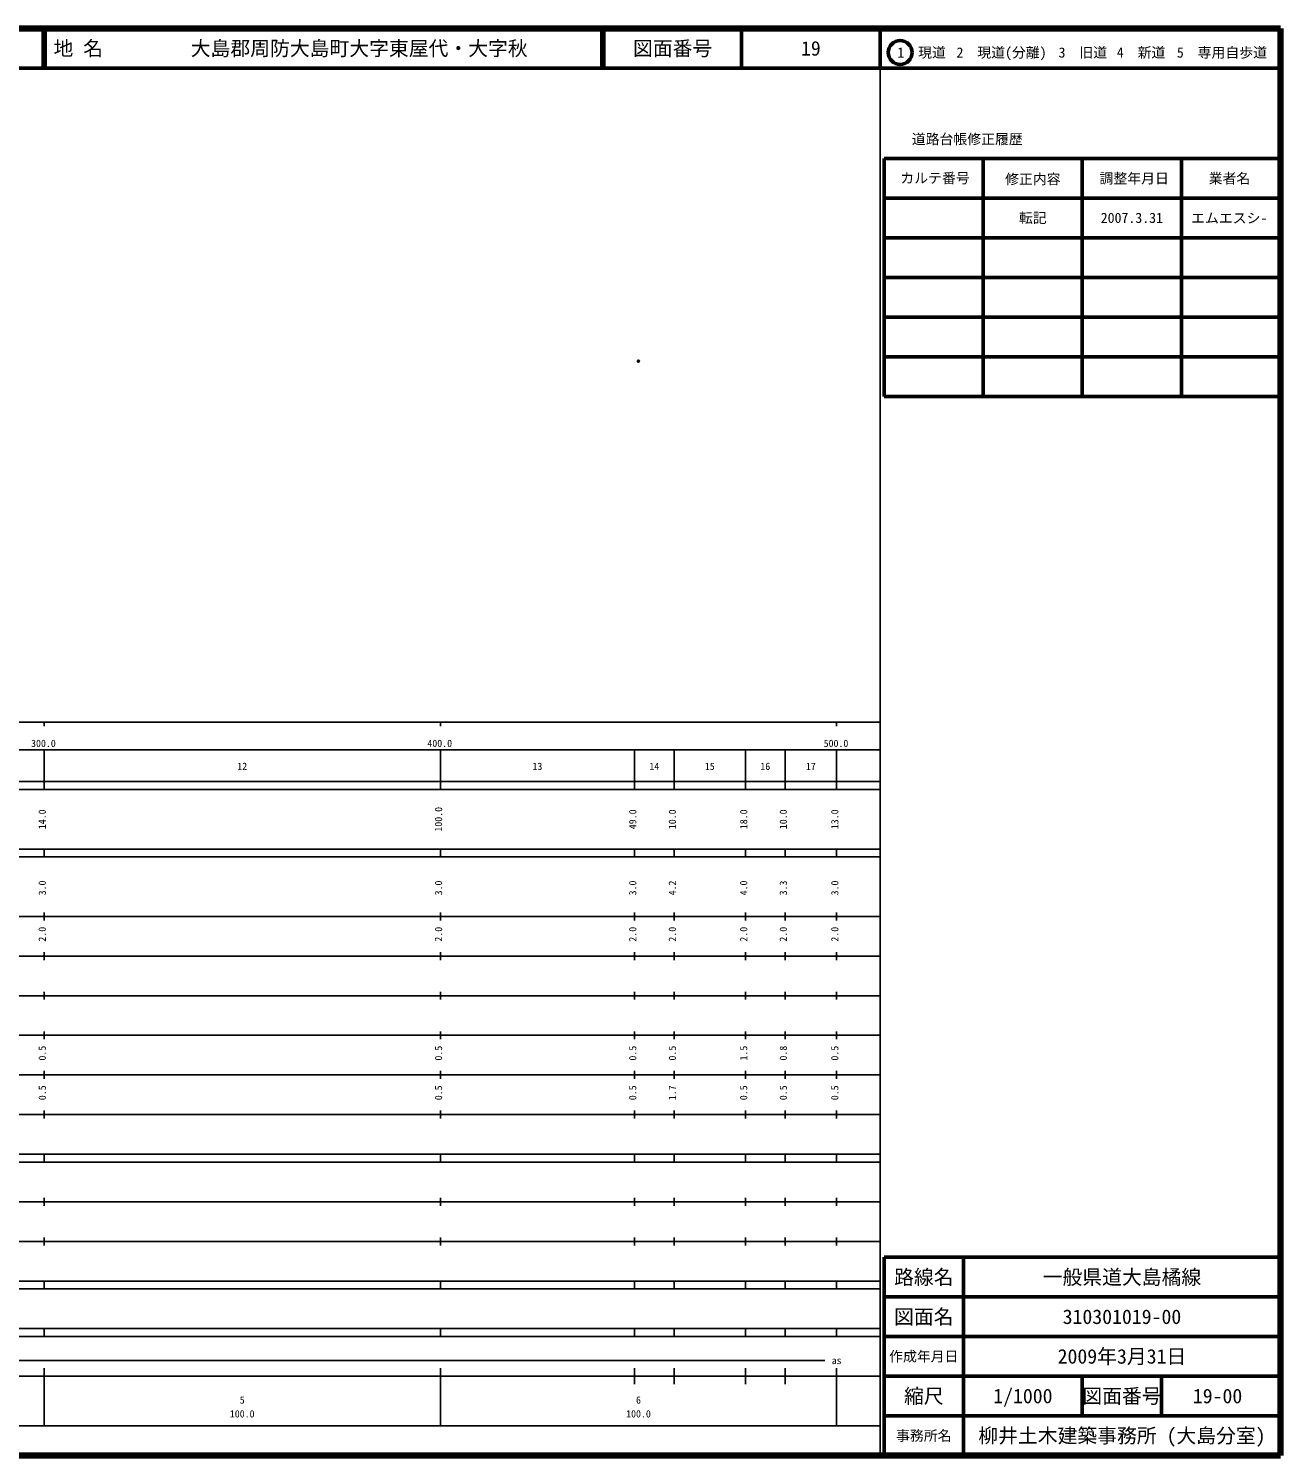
# Model space of a CAD drawing. Units: millimetres on the paper. Extents: x 40 to 680, y 20 to 380.
# Drawn here: x 364.1 to 680, y 20 to 380 of the extents above; entities that cross this region are included whole.
import ezdxf
from ezdxf.enums import TextEntityAlignment as Align

# ---------------------------------------------------------------- set-up
doc = ezdxf.new("R2010")
doc.units = ezdxf.units.MM
doc.header["$PDMODE"] = 32
doc.header["$PDSIZE"] = 0.5
doc.layers.add('M-OTRS', color=6, linetype='Continuous')
doc.layers.add('M-TTL-TXT', color=7, linetype='Continuous')
for name, color, linetype, lineweight in [('M-TTL', 2, 'Continuous', 140), ('M-TTL-BAND', 7, 'Continuous', 25), ('M-TTL-FRAM', 2, 'Continuous', 50), ('M-TTL-LINE', 7, 'Continuous', 50)]:
    doc.layers.add(name, color=color, linetype=linetype, lineweight=lineweight)
doc.styles.add('ＭＳ ゴシック', font='')
doc.styles.get('ＭＳ ゴシック').set_extended_font_data('MS Gothic')

msp = doc.modelspace()

# ---------------------------------------------------------------- linework, layer by layer
at = {"layer": 'M-OTRS'}
msp.add_point((517.965, 296.058), dxfattribs=at)
at = {"layer": 'M-TTL'}
for p, q in [((680, 380), (40, 380)), ((680, 20), (680, 380)), ((40, 20), (680, 20))]:
    msp.add_line(p, q, dxfattribs=at)
at = {"layer": 'M-TTL-BAND'}
for p, q in [((579, 20), (579, 370)), ((40, 205), (579, 205)), ((368, 205), (368, 204)), ((468, 205), (468, 204)), ((568, 205), (568, 204)), ((68, 198), (579, 198)), ((368, 188), (368, 198)), ((468, 188), (468, 198)), ((517, 188), (517, 198)), ((527, 188), (527, 198)), ((545, 188), (545, 198)), ((555, 188), (555, 198)), ((568, 188), (568, 198)), ((40, 190), (579, 190)), ((40, 188), (579, 188)), ((40, 173), (579, 173)), ((368, 171), (368, 173)), ((468, 171), (468, 173)), ((517, 171), (517, 173)), ((527, 171), (527, 173)), ((545, 171), (545, 173)), ((555, 171), (555, 173)), ((568, 171), (568, 173)), ((40, 171), (579, 171)), ((40, 156), (579, 156)), ((368, 155), (368, 157)), ((468, 155), (468, 157)), ((517, 155), (517, 157)), ((527, 155), (527, 157)), ((545, 155), (545, 157)), ((555, 155), (555, 157)), ((568, 155), (568, 157)), ((46, 146), (579, 146)), ((368, 145), (368, 147)), ((468, 145), (468, 147)), ((517, 145), (517, 147)), ((527, 145), (527, 147)), ((545, 145), (545, 147)), ((555, 145), (555, 147)), ((568, 145), (568, 147)), ((368, 135), (368, 137)), ((468, 135), (468, 137)), ((517, 135), (517, 137)), ((527, 135), (527, 137)), ((545, 135), (545, 137)), ((555, 135), (555, 137)), ((568, 135), (568, 137)), ((52, 136), (579, 136)), ((46, 126), (579, 126)), ((368, 125), (368, 127)), ((468, 125), (468, 127)), ((517, 125), (517, 127)), ((527, 125), (527, 127)), ((545, 125), (545, 127)), ((555, 125), (555, 127)), ((568, 125), (568, 127)), ((52, 116), (579, 116)), ((368, 115), (368, 117)), ((468, 115), (468, 117)), ((517, 115), (517, 117)), ((527, 115), (527, 117)), ((545, 115), (545, 117)), ((555, 115), (555, 117)), ((568, 115), (568, 117)), ((46, 106), (579, 106)), ((368, 105), (368, 107)), ((468, 105), (468, 107)), ((517, 105), (517, 107)), ((527, 105), (527, 107)), ((545, 105), (545, 107)), ((555, 105), (555, 107)), ((568, 105), (568, 107)), ((40, 96), (579, 96)), ((40, 94), (579, 94)), ((368, 94), (368, 96)), ((468, 94), (468, 96)), ((517, 94), (517, 96)), ((527, 94), (527, 96)), ((545, 94), (545, 96)), ((555, 94), (555, 96)), ((568, 94), (568, 96)), ((49, 84), (579, 84)), ((368, 83), (368, 85)), ((468, 83), (468, 85)), ((517, 83), (517, 85)), ((527, 83), (527, 85)), ((545, 83), (545, 85)), ((555, 83), (555, 85)), ((568, 83), (568, 85)), ((40, 74), (579, 74)), ((368, 73), (368, 75)), ((468, 73), (468, 75)), ((517, 73), (517, 75)), ((527, 73), (527, 75)), ((545, 73), (545, 75)), ((555, 73), (555, 75)), ((568, 73), (568, 75)), ((40, 64), (579, 64)), ((40, 62), (579, 62)), ((368, 62), (368, 64)), ((468, 62), (468, 64)), ((517, 62), (517, 64)), ((527, 62), (527, 64)), ((545, 62), (545, 64)), ((555, 62), (555, 64)), ((568, 62), (568, 64)), ((40, 52), (579, 52)), ((368, 50), (368, 52)), ((468, 50), (468, 52)), ((517, 50), (517, 52)), ((527, 50), (527, 52)), ((545, 50), (545, 52)), ((555, 50), (555, 52)), ((568, 50), (568, 52)), ((40, 50), (579, 50)), ((71, 44), (565, 44)), ((40, 40), (579, 40)), ((368, 27.5), (368, 42)), ((468, 27.5), (468, 42)), ((517, 38), (517, 42)), ((527, 38), (527, 42)), ((545, 38), (545, 42)), ((555, 38), (555, 42)), ((568, 27.5), (568, 42)), ((68, 27.5), (579, 27.5))]:
    msp.add_line(p, q, dxfattribs=at)
at = {"layer": 'M-TTL-FRAM'}
for p, q in [((580, 347.197), (580, 287.197)), ((580, 347.197), (680, 347.197)), ((580, 287.197), (680, 287.197)), ((680, 70), (580, 70)), ((580, 70), (580, 20))]:
    msp.add_line(p, q, dxfattribs=at)
at = {"layer": 'M-TTL-LINE'}
for p, q in [((367.75, 380), (367.75, 370)), ((368.25, 380), (368.25, 370)), ((508.747, 380), (508.747, 370)), ((509.247, 380), (509.247, 370)), ((543.997, 380), (543.997, 370)), ((579, 380), (579, 370)), ((40, 370), (680, 370)), ((605, 347.197), (605, 287.197)), ((630, 347.197), (630, 287.197)), ((655, 347.197), (655, 287.197)), ((580, 337.197), (680, 337.197)), ((580, 327.197), (680, 327.197)), ((580, 317.197), (680, 317.197)), ((580, 307.197), (680, 307.197)), ((580, 297.197), (680, 297.197)), ((600, 70), (600, 20)), ((680, 60), (580, 60)), ((680, 50), (580, 50)), ((680, 40), (580, 40)), ((630, 40), (630, 30)), ((650, 40), (650, 30)), ((680, 30), (580, 30))]:
    msp.add_line(p, q, dxfattribs=at)
msp.add_circle((584.031, 373.958), 3, dxfattribs=at)

# ---------------------------------------------------------------- texts
at = {"layer": 'M-TTL-BAND', "style": 'ＭＳ ゴシック'}
for s, p in [('300.0', (367.844, 198.195)), ('400.0', (467.844, 198.195)), ('500.0', (567.844, 198.195)), ('12', (418, 192.405)), ('13', (492.5, 192.405)), ('14', (522, 192.405)), ('15', (536, 192.405)), ('16', (550, 192.405)), ('17', (561.5, 192.405)), ('as', (568, 42.5)), ('5', (418, 32.523)), ('6', (518, 32.523)), ('100.0', (418, 29.033)), ('100.0', (518, 29.033))]:
    msp.add_text(s, height=1.833, dxfattribs=at).set_placement(p, align=Align.BOTTOM_CENTER)
for s, p in [('14.0', (369, 180.5)), ('100.0', (469, 180.5)), ('49.0', (518, 180.5)), ('10.0', (528, 180.5)), ('18.0', (546, 180.5)), ('10.0', (556, 180.5)), ('13.0', (569, 180.5)), ('3.0', (369, 163.174)), ('3.0', (469, 163.174)), ('3.0', (518, 163.174)), ('4.2', (528, 163.174)), ('4.0', (546, 163.174)), ('3.3', (556, 163.174)), ('3.0', (569, 163.174)), ('2.0', (369, 151.5)), ('2.0', (469, 151.5)), ('2.0', (518, 151.5)), ('2.0', (528, 151.5)), ('2.0', (546, 151.5)), ('2.0', (556, 151.5)), ('2.0', (569, 151.5)), ('0.5', (369, 121.5)), ('0.5', (469, 121.5)), ('0.5', (518, 121.5)), ('0.5', (528, 121.5)), ('1.5', (546, 121.5)), ('0.8', (556, 121.5)), ('0.5', (569, 121.5)), ('0.5', (369, 111.5)), ('0.5', (469, 111.5)), ('0.5', (518, 111.5)), ('1.7', (528, 111.5)), ('0.5', (546, 111.5)), ('0.5', (556, 111.5)), ('0.5', (569, 111.5))]:
    msp.add_text(s, height=1.833, rotation=90, dxfattribs=at).set_placement(p, align=Align.BOTTOM_CENTER)
at = {"layer": 'M-TTL-TXT', "style": 'ＭＳ ゴシック'}
for s, p in [('地 名', (370.38, 375)), ('大島郡周防大島町大字東屋代・大字秋', (405.024, 375))]:
    msp.add_text(s, height=3.666, dxfattribs=at).set_placement(p, align=Align.MIDDLE_LEFT)
for s, height, p in [('図面番号', 3.666, (526.622, 375)), ('19', 3.666, (561.497, 375)), ('1\u3000現道', 2.566, (589.448, 373.958)), ('2\u3000現道(分離)', 2.566, (609.619, 373.958)), ('3\u3000旧道', 2.566, (630.121, 373.958)), ('4\u3000新道', 2.566, (644.824, 373.958)), ('5\u3000専用自歩道', 2.566, (665.228, 373.958)), ('道路台帳修正履歴', 2.566, (600.968, 352.113)), ('カルテ番号', 2.566, (592.839, 342.277)), ('修正内容', 2.566, (617.509, 342.023)), ('調整年月日', 2.566, (643.089, 342.197)), ('業者名', 2.566, (667.134, 342.197)), ('転記', 2.566, (617.5, 332.245)), ('2007.3.31', 2.566, (642.5, 332.245)), ('エムエスシ-', 2.566, (667.077, 332.189)), ('路線名', 3.666, (590, 65)), ('路線名', 3.666, (590, 65)), ('一般県道大島橘線', 3.666, (640, 65)), ('図面名', 3.666, (590, 55)), ('図面名', 3.666, (590, 55)), ('310301019-00', 3.666, (640, 55)), ('2009年3月31日', 3.666, (640, 45)), ('作成年月日', 2.566, (590, 45)), ('作成年月日', 2.566, (590, 45)), ('縮尺', 3.666, (590, 35)), ('縮尺', 3.666, (590, 35)), ('1/1000', 3.666, (615, 35)), ('図面番号', 3.666, (640, 35)), ('図面番号', 3.666, (640, 35)), ('19-00', 3.666, (664.125, 35)), ('事務所名', 2.566, (590, 25)), ('事務所名', 2.566, (590, 25)), ('柳井土木建築事務所 (大島分室)', 3.666, (640, 25))]:
    msp.add_text(s, height=height, dxfattribs=at).set_placement(p, align=Align.MIDDLE_CENTER)

doc.saveas('drawing.dxf')
